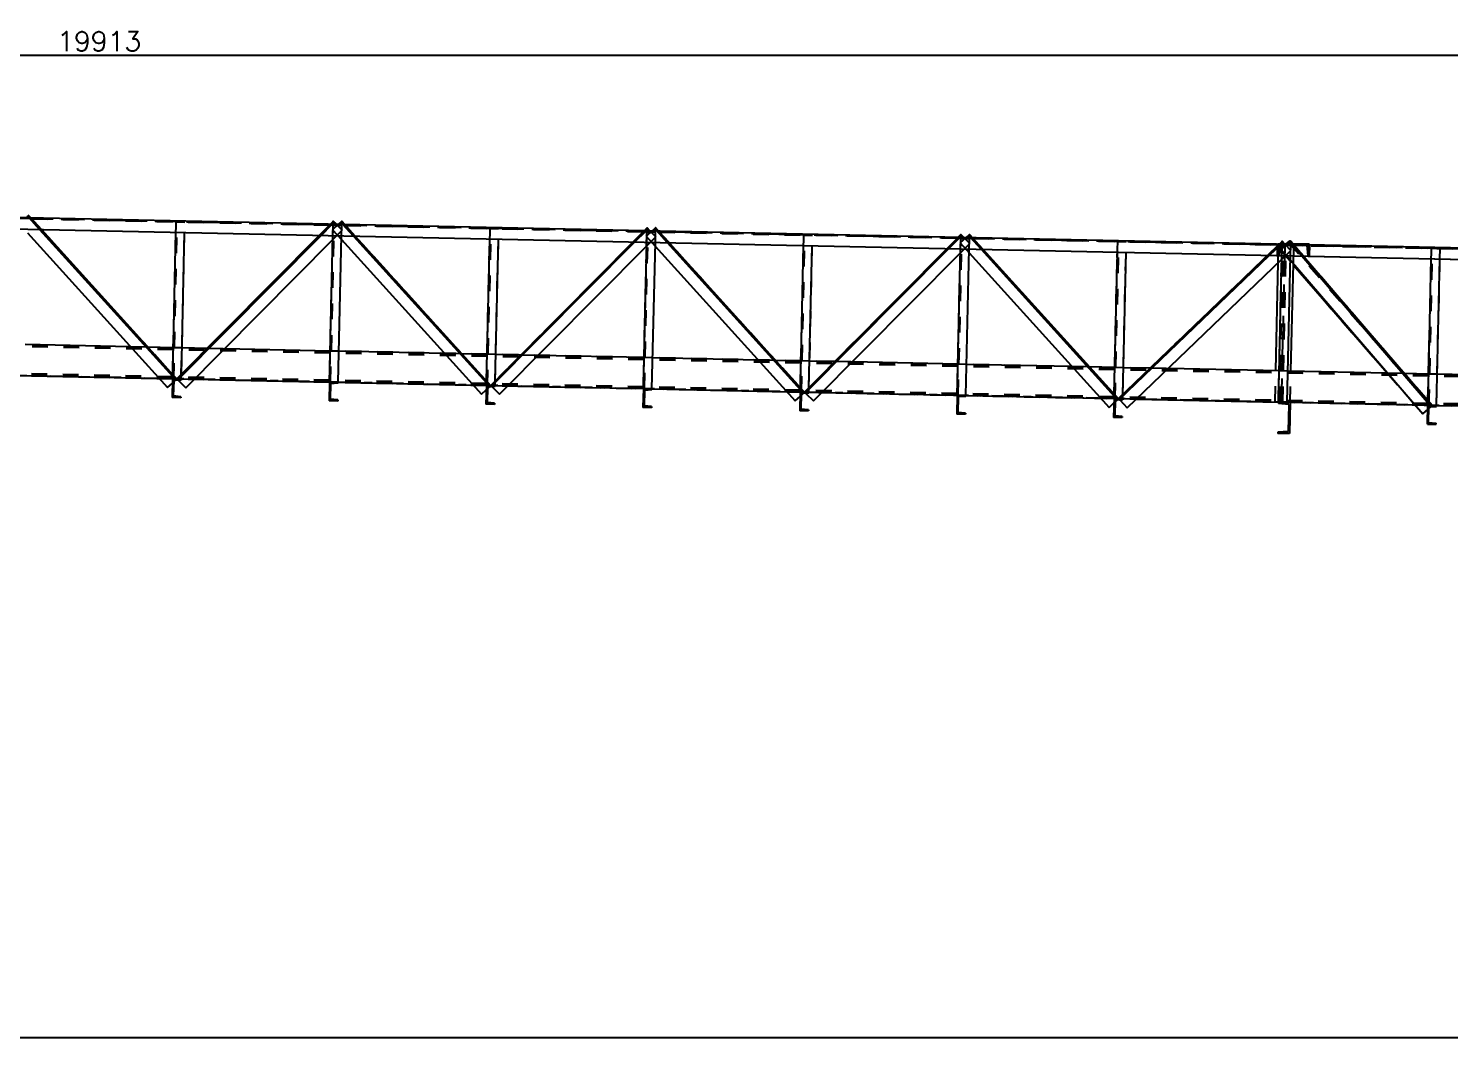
# Model space of a CAD drawing. Header units: millimetres. Extents: x 2368 to 8313, y 7493 to 11698.
# Drawn here: x 6088.2 to 6269.3, y 8225.6 to 8354.2 of the extents above; entities that cross this region are included whole.
import ezdxf

# ---------------------------------------------------------------- set-up
doc = ezdxf.new("R2010")
doc.units = ezdxf.units.MM
for name, pattern in [('XKITLINE00', [0]), ('XKITLINE02', [4, 2, -2]), ('XKITLINE03', [6, 3, -1, 1, -1])]:
    doc.linetypes.add(name, pattern=pattern)
doc.styles.add('ROMANS', font='romans.shx')
doc.dimstyles.new('MD300', dxfattribs={"dimtxt": 2.5, "dimasz": 2.5, "dimexe": 1, "dimexo": 1, "dimgap": 0.5, "dimtad": 1, "dimdec": 1, "dimlfac": 50, "dimrnd": 0.5, "dimdsep": 46, "dimtxsty": 'ROMANS', "dimcen": 1, "dimclrd": 146, "dimclre": 146, "dimclrt": 30, "dimadec": 1, "dimazin": 2, "dimtfac": 1, "dimtdec": 1, "dimtmove": 0, "dimatfit": 1, "dimfxl": 1, "dimtolj": 1, "dimtzin": 0, "dimlwd": -1, "dimlwe": -1, "dimarcsym": 0})

# ---------------------------------------------------------------- blocks, each defined once
blk = doc.blocks.new('*D54')
at = {"color": 146, "transparency": 16777216}
for p, q in [((5898.09, 8331.99), (5898.09, 8351.77)), ((5900.59, 8350.77), (6293.85, 8350.77)), ((6296.35, 8326.87), (6296.35, 8351.77))]:
    blk.add_line(p, q, dxfattribs=at)
for points in [[(5900.59, 8351.19), (5900.59, 8350.35), (5898.09, 8350.77)], [(6293.85, 8351.19), (6293.85, 8350.35), (6296.35, 8350.77)]]:
    blk.add_solid(points, dxfattribs=at)
at = {"layer": 'Defpoints', "color": 0, "transparency": 16777216}
for p in [(6296.35, 8350.77), (5898.09, 8330.99), (6296.35, 8325.87)]:
    blk.add_point(p, dxfattribs=at)
at = {"color": 30, "transparency": 16777216, "insert": (6097.22, 8352.52), "char_height": 2.5, "attachment_point": 5, "style": 'ROMANS'}
blk.add_mtext('\\A1;19913', dxfattribs=at)

msp = doc.modelspace()

# ---------------------------------------------------------------- linework, layer by layer
at = {"color": 3, "linetype": 'XKITLINE02'}
for p, q in [((6036.588, 8330.9914), (6280.1084, 8325.8679)), ((6088.2454, 8330.0746), (6089.6304, 8328.5452)), ((6088.4654, 8330.07), (6089.8504, 8328.5405)), ((6106.5798, 8309.827), (6107.0321, 8329.5128)), ((6106.7127, 8309.5149), (6107.1721, 8329.5095)), ((6107.0321, 8329.5128), (6108.1318, 8329.4875)), ((6107.6805, 8309.8413), (6108.1318, 8329.4875)), ((6125.2799, 8327.7951), (6126.739, 8329.2647)), ((6125.5007, 8327.7905), (6126.9598, 8329.2601)), ((6126.7083, 8309.0939), (6127.1677, 8329.0886)), ((6126.9477, 8328.5109), (6127.7566, 8329.2433)), ((6126.9971, 8327.759), (6127.0277, 8329.0918)), ((6127.0277, 8329.0918), (6128.1274, 8329.0666)), ((6127.0444, 8329.5724), (6127.1579, 8329.4596)), ((6127.3676, 8329.2515), (6128.1798, 8328.4451)), ((6128.0969, 8327.7358), (6128.1274, 8329.0666)), ((6128.2362, 8329.2332), (6129.6212, 8327.7038)), ((6128.4562, 8329.2286), (6129.8412, 8327.6991)), ((6126.9477, 8328.5109), (6128.0858, 8327.254)), ((6126.9852, 8327.2418), (6128.1798, 8328.4451)), ((6146.571, 8308.9852), (6147.0233, 8328.6709)), ((6146.7039, 8308.673), (6147.1633, 8328.6677)), ((6147.0233, 8328.6709), (6148.123, 8328.6457)), ((6147.6717, 8308.9995), (6148.123, 8328.6457)), ((6165.2715, 8326.9537), (6166.7306, 8328.4233)), ((6165.4923, 8326.9491), (6166.9514, 8328.4187)), ((6166.6995, 8308.2521), (6167.1589, 8328.2468)), ((6166.9389, 8327.669), (6167.7482, 8328.4019)), ((6166.9389, 8327.669), (6168.077, 8326.4122)), ((6166.9764, 8326.4), (6168.171, 8327.6033)), ((6166.9883, 8326.9176), (6167.0189, 8328.25)), ((6167.0189, 8328.25), (6168.1186, 8328.2247)), ((6167.0356, 8328.7306), (6167.1491, 8328.6178)), ((6167.3583, 8328.4101), (6168.171, 8327.6033)), ((6168.0881, 8326.8944), (6168.1186, 8328.2247)), ((6168.227, 8328.3919), (6169.612, 8326.8624)), ((6168.447, 8328.3872), (6169.832, 8326.8578)), ((6186.5622, 8308.1434), (6187.0145, 8327.8291)), ((6186.6951, 8307.8312), (6187.1545, 8327.8259)), ((6187.0145, 8327.8291), (6188.1142, 8327.8038)), ((6187.6629, 8308.1577), (6188.1142, 8327.8038)), ((6205.2631, 8326.1123), (6206.7222, 8327.5819)), ((6205.4839, 8326.1077), (6206.943, 8327.5773)), ((6206.6907, 8307.4103), (6207.1501, 8327.405)), ((6206.9301, 8326.8272), (6207.7399, 8327.5605)), ((6206.9795, 8326.0762), (6207.0101, 8327.4082)), ((6207.0101, 8327.4082), (6208.1098, 8327.3829)), ((6207.0268, 8327.8888), (6207.1403, 8327.776)), ((6207.3491, 8327.5687), (6208.1622, 8326.7615)), ((6208.0793, 8326.053), (6208.1098, 8327.3829)), ((6208.2178, 8327.5505), (6209.6028, 8326.021)), ((6208.4378, 8327.5458), (6209.8228, 8326.0164)), ((6248.8731, 8327.0436), (6248.7523, 8326.9386)), ((6248.8731, 8327.0436), (6248.8728, 8327.0436)), ((6248.8731, 8327.0436), (6267.0868, 8306.1001)), ((6206.9301, 8326.8272), (6208.0682, 8325.5703)), ((6206.9676, 8325.5582), (6208.1622, 8326.7615)), ((6226.5534, 8307.3016), (6227.0057, 8326.9873)), ((6226.6863, 8306.9894), (6227.1457, 8326.9841)), ((6227.0057, 8326.9873), (6228.1054, 8326.962)), ((6227.6536, 8307.2957), (6228.1054, 8326.962)), ((6246.12, 8325.2527), (6247.6487, 8326.7209)), ((6246.346, 8325.2479), (6247.8747, 8326.7161)), ((6247.3711, 8325.2267), (6247.4027, 8326.726)), ((6247.3711, 8325.2267), (6280.0944, 8324.5383)), ((6247.402, 8325.1956), (6247.402, 8326.6956)), ((6247.402, 8326.6956), (6249.3532, 8326.6956)), ((6247.4027, 8326.7264), (6248.2751, 8326.708)), ((6247.4657, 8324.3267), (6247.5161, 8326.724)), ((6247.6776, 8326.5506), (6247.5424, 8325.2231)), ((6247.6784, 8326.5256), (6247.572, 8325.1956)), ((6247.6316, 8306.5485), (6248.091, 8326.5432)), ((6247.6655, 8325.9936), (6248.7521, 8326.9386)), ((6247.6655, 8325.9936), (6248.482, 8326.7037)), ((6247.6655, 8325.9936), (6249.393, 8324.0072)), ((6247.6655, 8325.9936), (6265.8792, 8305.0501)), ((6247.6655, 8325.9936), (6247.6655, 8325.9936)), ((6247.6776, 8326.5506), (6280.1084, 8325.8683)), ((6251.1256, 8326.5256), (6247.6784, 8326.5256)), ((6247.8444, 8325.9957), (6248.6619, 8326.6995)), ((6247.8444, 8325.9957), (6249.0076, 8324.6448)), ((6247.8915, 8306.5433), (6248.3509, 8326.538)), ((6247.9098, 8324.7532), (6249.0764, 8325.8737)), ((6247.9204, 8325.2148), (6247.951, 8326.5464)), ((6247.951, 8326.5464), (6249.0507, 8326.5211)), ((6247.9681, 8327.0277), (6248.079, 8326.9123)), ((6248.0315, 8306.5401), (6248.4909, 8326.5347)), ((6248.2751, 8326.708), (6249.3622, 8326.6852)), ((6248.2755, 8326.7077), (6249.0764, 8325.8737)), ((6248.3509, 8326.538), (6249.4506, 8326.5127)), ((6248.7521, 8326.9386), (6266.9658, 8305.9951)), ((6248.7523, 8326.9386), (6248.7521, 8326.9386)), ((6248.7523, 8326.9386), (6266.966, 8305.9951)), ((6248.9536, 8326.9507), (6267.0865, 8306.1001)), ((6249.0202, 8325.1917), (6249.0507, 8326.5211)), ((6249.1475, 8326.6893), (6250.4631, 8325.1613)), ((6249.3625, 8326.6848), (6250.6782, 8325.1568)), ((6249.3973, 8324.1922), (6249.4506, 8326.5127)), ((6251.1256, 8326.5256), (6251.232, 8325.1956)), ((6251.1506, 8326.4775), (6251.2298, 8325.1455)), ((6251.4327, 8326.6416), (6251.4011, 8325.1419)), ((6251.402, 8325.1956), (6251.402, 8326.6422)), ((6266.5375, 8306.1508), (6266.9969, 8326.1455)), ((6266.5452, 8306.4836), (6266.9969, 8326.1455)), ((6266.6775, 8306.1476), (6267.1369, 8326.1422)), ((6266.6775, 8306.1476), (6267.1369, 8326.1422)), ((6266.9969, 8326.1455), (6268.0966, 8326.1202)), ((6266.9969, 8326.1455), (6268.0966, 8326.1202)), ((6267.6372, 8306.1255), (6268.0966, 8326.1202)), ((6268.0661, 8324.791), (6268.0966, 8326.1202)), ((6247.572, 8325.1956), (6247.402, 8325.1956)), ((6251.402, 8325.1956), (6251.232, 8325.1956)), ((6036.6665, 8314.7141), (6280.0469, 8309.591)), ((6036.6669, 8314.7137), (6280.0472, 8309.5906)), ((6036.6687, 8314.8204), (6280.0491, 8309.6973)), ((6036.6691, 8314.82), (6280.0495, 8309.6969)), ((6036.6723, 8314.9904), (6276.3227, 8309.9458)), ((6101.1915, 8313.6323), (6103.3919, 8313.586)), ((6101.1919, 8313.6319), (6103.3923, 8313.5856)), ((6106.6646, 8313.5171), (6107.7644, 8313.4939)), ((6106.6646, 8313.5167), (6107.7644, 8313.4935)), ((6111.0131, 8313.4252), (6113.2216, 8313.3787)), ((6111.0135, 8313.4255), (6113.2219, 8313.379)), ((6126.6602, 8313.0962), (6127.76, 8313.073)), ((6126.6602, 8313.0958), (6127.76, 8313.0726)), ((6141.1827, 8312.7905), (6143.3831, 8312.7442)), ((6141.183, 8312.7901), (6143.3835, 8312.7438)), ((6146.6558, 8312.6753), (6147.7556, 8312.6521)), ((6146.6558, 8312.6749), (6147.7556, 8312.6517)), ((6151.0043, 8312.5833), (6153.2128, 8312.5369)), ((6151.0047, 8312.5837), (6153.2131, 8312.5372)), ((6036.5881, 8310.9913), (6279.9685, 8305.8682)), ((6036.5917, 8311.1612), (6279.9721, 8306.0381)), ((6036.5921, 8311.1608), (6279.9725, 8306.0377)), ((6036.594, 8311.2676), (6279.9743, 8306.1445)), ((6036.5943, 8311.2672), (6279.9747, 8306.1441)), ((6166.6514, 8312.2544), (6167.7512, 8312.2312)), ((6166.6514, 8312.254), (6167.7512, 8312.2308)), ((6181.1739, 8311.9487), (6183.3743, 8311.9024)), ((6181.1742, 8311.9483), (6183.3747, 8311.902)), ((6186.647, 8311.8335), (6187.7468, 8311.8103)), ((6186.647, 8311.8331), (6187.7468, 8311.8099)), ((6190.9955, 8311.7415), (6193.204, 8311.6951)), ((6190.9959, 8311.7419), (6193.2043, 8311.6954)), ((6206.6426, 8311.4126), (6207.7424, 8311.3894)), ((6206.6426, 8311.4122), (6207.7424, 8311.389)), ((6221.165, 8311.1069), (6223.3655, 8311.0605)), ((6221.1654, 8311.1065), (6223.3658, 8311.0602)), ((6226.6382, 8310.9917), (6227.738, 8310.9685)), ((6226.6382, 8310.9913), (6227.738, 8310.9681)), ((6231.1712, 8310.8959), (6233.4315, 8310.8483)), ((6231.1716, 8310.8962), (6233.4319, 8310.8487)), ((6067.1315, 8310.348), (6247.0917, 8306.5598)), ((6104.8851, 8309.5533), (6109.3307, 8309.4597)), ((6106.5599, 8308.9583), (6106.7029, 8309.0878)), ((6106.5798, 8309.827), (6106.5852, 8310.0595)), ((6106.8642, 8309.513), (6107.0847, 8309.5079)), ((6106.8657, 8309.5113), (6107.0861, 8309.5063)), ((6106.957, 8309.3179), (6107.0031, 8309.3596)), ((6107.1215, 8309.5055), (6107.342, 8309.5004)), ((6107.1221, 8309.507), (6107.3435, 8309.502)), ((6107.2362, 8309.3938), (6107.2934, 8309.337)), ((6107.6805, 8309.8413), (6107.6858, 8310.0738)), ((6126.5683, 8309.0968), (6127.6681, 8309.0737)), ((6146.571, 8308.9852), (6146.5764, 8309.2177)), ((6147.6717, 8308.9995), (6147.677, 8309.232)), ((6247.0917, 8306.5598), (6247.1759, 8310.5593)), ((6247.5835, 8310.5508), (6248.6832, 8310.5276)), ((6247.5835, 8310.5504), (6248.6832, 8310.5272)), ((6248.9912, 8306.518), (6249.0831, 8310.5192)), ((6261.3475, 8310.261), (6264.8921, 8306.1851)), ((6261.3933, 8310.2601), (6263.5436, 8310.2148)), ((6261.3936, 8310.2597), (6263.544, 8310.2144)), ((6266.6294, 8310.1499), (6267.7292, 8310.1267)), ((6266.6294, 8310.1495), (6267.7292, 8310.1263)), ((6144.8763, 8308.7115), (6149.3219, 8308.6179)), ((6146.5511, 8308.1165), (6146.6941, 8308.246)), ((6146.8546, 8308.6721), (6147.075, 8308.667)), ((6146.8569, 8308.6695), (6147.0773, 8308.6644)), ((6146.9492, 8308.477), (6146.9943, 8308.5178)), ((6147.1127, 8308.6636), (6147.3331, 8308.6586)), ((6147.1151, 8308.6661), (6147.3356, 8308.661)), ((6147.2274, 8308.552), (6147.2837, 8308.4961)), ((6166.5595, 8308.255), (6167.6593, 8308.2319)), ((6184.8675, 8307.8696), (6189.3131, 8307.7761)), ((6186.5423, 8307.2747), (6186.6853, 8307.4042)), ((6186.5622, 8308.1434), (6186.5676, 8308.3759)), ((6186.8479, 8307.828), (6187.0683, 8307.8229)), ((6186.8481, 8307.8277), (6187.0685, 8307.8226)), ((6186.9378, 8307.6328), (6186.9855, 8307.676)), ((6187.1039, 8307.8218), (6187.3243, 8307.8167)), ((6187.1041, 8307.8221), (6187.3246, 8307.817)), ((6187.2186, 8307.7102), (6187.2771, 8307.6521)), ((6187.6629, 8308.1577), (6187.6682, 8308.3902)), ((6206.5507, 8307.4132), (6207.6505, 8307.3901)), ((6226.5534, 8307.3016), (6226.5588, 8307.534)), ((6227.6536, 8307.2957), (6227.6588, 8307.5226)), ((6224.8587, 8307.0278), (6229.355, 8306.9332)), ((6226.5335, 8306.4329), (6226.6765, 8306.5624)), ((6226.839, 8306.9862), (6227.0594, 8306.9811)), ((6226.8393, 8306.9859), (6227.0597, 8306.9808)), ((6226.9291, 8306.7911), (6226.9767, 8306.8342)), ((6227.0942, 8306.9803), (6227.3198, 8306.9752)), ((6227.0984, 8306.9799), (6227.3195, 8306.9748)), ((6227.207, 8306.8668), (6227.2616, 8306.81)), ((6247.4916, 8306.5514), (6248.9913, 8306.5199)), ((6247.8915, 8306.5433), (6248.9912, 8306.518)), ((6264.9021, 8306.1849), (6267.6373, 8306.1274)), ((6265.8792, 8305.0501), (6266.9658, 8305.9951)), ((6266.5252, 8305.6119), (6266.668, 8305.7361)), ((6266.5253, 8305.6168), (6266.6681, 8305.7398)), ((6266.5375, 8306.1508), (6267.6372, 8306.1255)), ((6266.5452, 8306.4836), (6266.5507, 8306.7224)), ((6266.8377, 8306.1439), (6267.0531, 8306.1389)), ((6266.8377, 8306.1439), (6267.0531, 8306.1389)), ((6266.9103, 8305.9483), (6266.9653, 8305.9957)), ((6266.9122, 8305.9484), (6267.0865, 8306.1001)), ((6266.966, 8305.9951), (6266.9658, 8305.9951)), ((6267.0868, 8306.1001), (6266.966, 8305.9951)), ((6267.0868, 8306.1001), (6267.0865, 8306.1001)), ((6265.874, 8305.0561), (6265.8767, 8305.0531))]:
    msp.add_line(p, q, dxfattribs=at)
at = {"color": 1, "linetype": 'XKITLINE03'}
for p, q in [((6281.3087, 8325.8426), (6036.588, 8330.9914)), ((6088.1425, 8330.4266), (6107.1217, 8309.467)), ((6106.5727, 8309.5181), (6107.0321, 8329.5128)), ((6107.1226, 8309.5066), (6127.0444, 8329.5724)), ((6126.5683, 8309.0972), (6127.0277, 8329.0918)), ((6128.1337, 8329.5848), (6147.1129, 8308.6252)), ((6146.5639, 8308.6762), (6147.0233, 8328.6709)), ((6147.1138, 8308.6648), (6167.0356, 8328.7306)), ((6166.5595, 8308.2553), (6167.0189, 8328.25)), ((6168.1249, 8328.743), (6187.1041, 8307.7834)), ((6186.5551, 8307.8344), (6187.0145, 8327.8291)), ((6187.105, 8307.823), (6207.0268, 8327.8888)), ((6206.5507, 8307.4135), (6207.0101, 8327.4082)), ((6208.1161, 8327.9012), (6227.0953, 8306.9416)), ((6267.0865, 8306.1001), (6248.8728, 8327.0436)), ((6249.0569, 8327.0397), (6267.0865, 8306.1001)), ((6226.5463, 8306.9926), (6227.0057, 8326.9873)), ((6227.0962, 8306.9822), (6247.9681, 8327.0277)), ((6247.4916, 8306.5517), (6247.951, 8326.5464)), ((6247.8915, 8306.5433), (6248.3509, 8326.538)), ((6266.5375, 8306.1508), (6266.9969, 8326.1455)), ((6266.5375, 8306.1508), (6266.9969, 8326.1455)), ((6036.5881, 8310.9913), (6279.9685, 8305.8682)), ((6279.9689, 8305.8678), (6036.5885, 8310.9909)), ((6106.5728, 8309.5197), (6106.5728, 8309.5197)), ((6126.5684, 8309.0992), (6126.5684, 8309.0992)), ((6146.564, 8308.6787), (6146.564, 8308.6787)), ((6166.5595, 8308.2556), (6166.5595, 8308.2556)), ((6186.5551, 8307.8347), (6186.5551, 8307.8347)), ((6206.5507, 8307.4138), (6206.5507, 8307.4138)), ((6226.5463, 8306.9929), (6226.5463, 8306.9929)), ((6248.9913, 8306.5202), (6248.9913, 8306.5202)), ((6266.5375, 8306.1508), (6266.5375, 8306.1508))]:
    msp.add_line(p, q, dxfattribs=at)
at = {"color": 7, "linetype": 'XKITLINE00'}
for p, q in [((6036.5916, 8331.1614), (6280.1102, 8326.0379)), ((6036.5601, 8329.6617), (6280.0944, 8324.5379)), ((6088.0239, 8330.3192), (6088.2454, 8330.0746)), ((6088.1425, 8330.4266), (6088.4654, 8330.07)), ((6126.739, 8329.2647), (6127.0444, 8329.5724)), ((6126.9598, 8329.2601), (6127.1579, 8329.4596)), ((6127.0444, 8329.5724), (6127.3676, 8329.2515)), ((6127.7566, 8329.2433), (6128.1337, 8329.5848)), ((6128.0151, 8329.4774), (6128.2362, 8329.2332)), ((6128.1337, 8329.5848), (6128.4562, 8329.2286)), ((6088.0946, 8328.0958), (6105.9357, 8308.3931)), ((6089.6304, 8328.5452), (6107.0031, 8309.3596)), ((6089.8504, 8328.5405), (6107.1217, 8309.467)), ((6106.5852, 8310.0595), (6107.0015, 8328.1797)), ((6107.1226, 8309.5066), (6125.2799, 8327.7951)), ((6107.2362, 8309.3938), (6125.5007, 8327.7905)), ((6107.6858, 8310.0738), (6108.1013, 8328.1565)), ((6108.2581, 8308.3793), (6126.9852, 8327.2418)), ((6126.5683, 8309.0972), (6126.9971, 8327.759)), ((6127.668, 8309.0719), (6128.0969, 8327.7358)), ((6128.0858, 8327.254), (6145.9269, 8307.5513)), ((6129.6212, 8327.7038), (6146.9943, 8308.5178)), ((6129.8412, 8327.6991), (6147.1129, 8308.6252)), ((6146.5764, 8309.2177), (6146.9927, 8327.3383)), ((6147.677, 8309.232), (6148.0925, 8327.3151)), ((6166.7306, 8328.4233), (6167.0356, 8328.7306)), ((6166.9514, 8328.4187), (6167.1491, 8328.6178)), ((6167.0356, 8328.7306), (6167.3583, 8328.4101)), ((6167.7482, 8328.4019), (6168.1249, 8328.743)), ((6168.0063, 8328.6356), (6168.227, 8328.3919)), ((6168.1249, 8328.743), (6168.447, 8328.3872)), ((6206.7222, 8327.5819), (6207.0268, 8327.8888)), ((6206.943, 8327.5773), (6207.1403, 8327.776)), ((6207.0268, 8327.8888), (6207.3491, 8327.5687)), ((6207.7399, 8327.5605), (6208.1161, 8327.9012)), ((6207.9975, 8327.7938), (6208.2178, 8327.5505)), ((6208.1161, 8327.9012), (6208.4378, 8327.5458)), ((6248.482, 8326.7037), (6248.8728, 8327.0436)), ((6248.6619, 8326.6995), (6249.0569, 8327.0397)), ((6248.8728, 8327.0436), (6248.9536, 8326.9507)), ((6249.0569, 8327.0397), (6249.3625, 8326.6848)), ((6147.1138, 8308.6648), (6165.2715, 8326.9537)), ((6147.2274, 8308.552), (6165.4923, 8326.9491)), ((6148.2493, 8307.5375), (6166.9764, 8326.4)), ((6166.5595, 8308.2553), (6166.9883, 8326.9176)), ((6167.6592, 8308.2301), (6168.0881, 8326.8944)), ((6168.077, 8326.4122), (6185.9181, 8306.7094)), ((6169.612, 8326.8624), (6186.9855, 8307.676)), ((6169.832, 8326.8578), (6187.1041, 8307.7834)), ((6186.5676, 8308.3759), (6186.9839, 8326.4969)), ((6187.105, 8307.823), (6205.2631, 8326.1123)), ((6187.2186, 8307.7102), (6205.4839, 8326.1077)), ((6187.6682, 8308.3902), (6188.0837, 8326.4737)), ((6188.2405, 8306.6957), (6206.9676, 8325.5582)), ((6206.5507, 8307.4135), (6206.9795, 8326.0762)), ((6207.6504, 8307.3882), (6208.0793, 8326.053)), ((6208.0682, 8325.5703), (6225.9093, 8305.8676)), ((6209.6028, 8326.021), (6226.9767, 8306.8342)), ((6209.8228, 8326.0164), (6227.0953, 8306.9416)), ((6226.5588, 8307.534), (6226.9751, 8325.6555)), ((6227.0962, 8306.9822), (6246.12, 8325.2527)), ((6227.207, 8306.8668), (6246.346, 8325.2479)), ((6227.6588, 8307.5226), (6228.0749, 8325.6324)), ((6247.4027, 8326.726), (6247.4027, 8326.7264)), ((6247.4027, 8326.7264), (6247.649, 8326.7212)), ((6247.6487, 8326.7209), (6247.9681, 8327.0277)), ((6247.8747, 8326.7161), (6248.079, 8326.9123)), ((6247.9681, 8327.0277), (6248.2755, 8326.7077)), ((6248.2751, 8326.708), (6248.6622, 8326.6999)), ((6248.9357, 8326.9353), (6249.1475, 8326.6893)), ((6249.3532, 8326.6956), (6251.402, 8326.6956)), ((6249.3622, 8326.6852), (6280.1102, 8326.0383)), ((6251.402, 8326.6422), (6251.402, 8326.6956)), ((6228.2045, 8305.8282), (6247.9098, 8324.7532)), ((6247.1759, 8310.5593), (6247.4657, 8324.3267)), ((6247.4916, 8306.5517), (6247.9204, 8325.2148)), ((6248.5913, 8306.5264), (6249.0202, 8325.1917)), ((6249.0076, 8324.6448), (6265.874, 8305.0561)), ((6249.0831, 8310.5192), (6249.3973, 8324.1922)), ((6249.393, 8324.0072), (6261.3475, 8310.261)), ((6250.4631, 8325.1613), (6266.9653, 8305.9957)), ((6250.6782, 8325.1568), (6267.0865, 8306.1001)), ((6266.5507, 8306.7224), (6266.9663, 8324.8141)), ((6267.6372, 8306.1255), (6268.0661, 8324.791)), ((6087.7688, 8313.9148), (6101.1915, 8313.6323)), ((6087.7688, 8313.9144), (6101.1919, 8313.6319)), ((6103.3919, 8313.586), (6106.6646, 8313.5171)), ((6103.3923, 8313.5856), (6106.6646, 8313.5167)), ((6107.7644, 8313.4939), (6111.0135, 8313.4255)), ((6107.7644, 8313.4935), (6111.0131, 8313.4252)), ((6113.2216, 8313.3787), (6126.6602, 8313.0958)), ((6113.2219, 8313.379), (6126.6602, 8313.0962)), ((6127.76, 8313.073), (6141.1827, 8312.7905)), ((6127.76, 8313.0726), (6141.183, 8312.7901)), ((6143.3831, 8312.7442), (6146.6558, 8312.6753)), ((6143.3835, 8312.7438), (6146.6558, 8312.6749)), ((6147.7556, 8312.6521), (6151.0047, 8312.5837)), ((6147.7556, 8312.6517), (6151.0043, 8312.5833)), ((6153.2128, 8312.5369), (6166.6514, 8312.254)), ((6153.2131, 8312.5372), (6166.6514, 8312.2544)), ((6167.7512, 8312.2312), (6181.1739, 8311.9487)), ((6167.7512, 8312.2308), (6181.1742, 8311.9483)), ((6183.3743, 8311.9024), (6186.647, 8311.8335)), ((6183.3747, 8311.902), (6186.647, 8311.8331)), ((6187.7468, 8311.8103), (6190.9959, 8311.7419)), ((6187.7468, 8311.8099), (6190.9955, 8311.7415)), ((6193.204, 8311.6951), (6206.6426, 8311.4122)), ((6193.2043, 8311.6954), (6206.6426, 8311.4126)), ((6207.7424, 8311.3894), (6221.165, 8311.1069)), ((6207.7424, 8311.389), (6221.1654, 8311.1065)), ((6223.3655, 8311.0605), (6226.6382, 8310.9917)), ((6223.3658, 8311.0602), (6226.6382, 8310.9913)), ((6227.738, 8310.9685), (6231.1716, 8310.8962)), ((6227.738, 8310.9681), (6231.1712, 8310.8959)), ((6233.4315, 8310.8483), (6247.5835, 8310.5504)), ((6233.4319, 8310.8487), (6247.5835, 8310.5508)), ((6087.6769, 8309.9155), (6104.8851, 8309.5533)), ((6105.9357, 8308.3931), (6106.5599, 8308.9583)), ((6106.5728, 8309.5197), (6106.5176, 8307.1203)), ((6106.5727, 8309.5181), (6106.5798, 8309.827)), ((6106.5727, 8309.5181), (6106.8657, 8309.5113)), ((6106.5728, 8309.5197), (6106.8642, 8309.513)), ((6106.7078, 8309.3037), (6106.6625, 8307.3298)), ((6106.7029, 8309.0878), (6106.957, 8309.3179)), ((6107.6694, 8309.3584), (6106.7078, 8309.3037)), ((6107.0031, 8309.3596), (6107.1217, 8309.467)), ((6107.0847, 8309.5079), (6107.1221, 8309.507)), ((6107.0861, 8309.5063), (6107.1215, 8309.5055)), ((6107.1226, 8309.5066), (6107.2362, 8309.3938)), ((6107.2934, 8309.337), (6108.2581, 8308.3793)), ((6107.342, 8309.5004), (6107.6724, 8309.4928)), ((6107.3435, 8309.502), (6107.6725, 8309.4944)), ((6107.6725, 8309.4944), (6107.6694, 8309.3584)), ((6107.6724, 8309.4928), (6107.6805, 8309.8413)), ((6109.3307, 8309.4597), (6126.5683, 8309.0968)), ((6126.5684, 8309.0992), (6126.5133, 8306.6998)), ((6126.5683, 8309.0972), (6127.668, 8309.0719)), ((6127.6681, 8309.0739), (6126.5684, 8309.0992)), ((6127.665, 8308.938), (6126.7035, 8308.8832)), ((6127.6681, 8309.0739), (6127.665, 8308.938)), ((6127.6681, 8309.0737), (6144.8763, 8308.7115)), ((6146.5639, 8308.6762), (6146.571, 8308.9852)), ((6147.6636, 8308.651), (6147.6717, 8308.9995)), ((6248.6832, 8310.5276), (6261.3933, 8310.2601)), ((6248.6832, 8310.5272), (6261.3936, 8310.2597)), ((6263.5436, 8310.2148), (6266.6294, 8310.1499)), ((6263.544, 8310.2144), (6266.6294, 8310.1495)), ((6267.7292, 8310.1267), (6274.1142, 8309.9923)), ((6267.7292, 8310.1263), (6274.1138, 8309.9919)), ((6107.6174, 8307.095), (6106.5176, 8307.1203)), ((6107.6205, 8307.231), (6106.6625, 8307.3298)), ((6107.6205, 8307.231), (6107.6174, 8307.095)), ((6126.7035, 8308.8832), (6126.6581, 8306.9094)), ((6145.9269, 8307.5513), (6146.5511, 8308.1165)), ((6146.564, 8308.6787), (6146.5089, 8306.2794)), ((6146.5639, 8308.6762), (6146.8569, 8308.6695)), ((6146.564, 8308.6787), (6146.8546, 8308.6721)), ((6146.6991, 8308.4628), (6146.6537, 8306.4889)), ((6146.6941, 8308.246), (6146.9492, 8308.477)), ((6147.6606, 8308.5175), (6146.6991, 8308.4628)), ((6146.9943, 8308.5178), (6147.1129, 8308.6252)), ((6147.075, 8308.667), (6147.1151, 8308.6661)), ((6147.0773, 8308.6644), (6147.1127, 8308.6636)), ((6147.1138, 8308.6648), (6147.2274, 8308.552)), ((6147.2837, 8308.4961), (6148.2493, 8307.5375)), ((6147.3331, 8308.6586), (6147.6636, 8308.651)), ((6147.3356, 8308.661), (6147.6637, 8308.6535)), ((6147.6637, 8308.6535), (6147.6606, 8308.5175)), ((6149.3219, 8308.6179), (6166.5595, 8308.255)), ((6166.5595, 8308.2556), (6166.5044, 8305.8562)), ((6167.6593, 8308.2303), (6166.5595, 8308.2556)), ((6166.5595, 8308.2553), (6167.6592, 8308.2301)), ((6166.6946, 8308.0396), (6166.6493, 8306.0657)), ((6167.6561, 8308.0943), (6166.6946, 8308.0396)), ((6167.6593, 8308.2303), (6167.6561, 8308.0943)), ((6167.6593, 8308.2319), (6184.8675, 8307.8696)), ((6185.9181, 8306.7094), (6186.5423, 8307.2747)), ((6186.5551, 8307.8347), (6186.5, 8305.4353)), ((6186.5551, 8307.8344), (6186.5622, 8308.1434)), ((6186.5551, 8307.8347), (6186.8479, 8307.828)), ((6186.5551, 8307.8344), (6186.8481, 8307.8277)), ((6186.6902, 8307.6187), (6186.6449, 8305.6448)), ((6186.6853, 8307.4042), (6186.9378, 8307.6328)), ((6187.6517, 8307.6735), (6186.6902, 8307.6187)), ((6186.9855, 8307.676), (6187.1041, 8307.7834)), ((6187.0683, 8307.8229), (6187.1041, 8307.8221)), ((6187.0685, 8307.8226), (6187.1039, 8307.8218)), ((6187.105, 8307.823), (6187.2186, 8307.7102)), ((6187.2771, 8307.6521), (6188.2405, 8306.6957)), ((6187.3243, 8307.8167), (6187.6548, 8307.8092)), ((6187.3246, 8307.817), (6187.6549, 8307.8094)), ((6187.6549, 8307.8094), (6187.6517, 8307.6735)), ((6187.6548, 8307.8092), (6187.6629, 8308.1577)), ((6189.3131, 8307.7761), (6206.5507, 8307.4132)), ((6206.5507, 8307.4138), (6206.4956, 8305.0144)), ((6207.6505, 8307.3885), (6206.5507, 8307.4138)), ((6206.5507, 8307.4135), (6207.6504, 8307.3882)), ((6206.6858, 8307.1978), (6206.6405, 8305.224)), ((6207.6473, 8307.2526), (6206.6858, 8307.1978)), ((6207.6505, 8307.3885), (6207.6473, 8307.2526)), ((6207.6505, 8307.3901), (6224.8587, 8307.0278)), ((6226.5463, 8306.9926), (6226.5534, 8307.3016)), ((6227.646, 8306.9673), (6227.6536, 8307.2957)), ((6127.613, 8306.6746), (6126.5133, 8306.6998)), ((6127.6161, 8306.8105), (6126.6581, 8306.9094)), ((6127.6161, 8306.8105), (6127.613, 8306.6746)), ((6147.6086, 8306.2541), (6146.5089, 8306.2794)), ((6147.6117, 8306.3901), (6146.6537, 8306.4889)), ((6147.6117, 8306.3901), (6147.6086, 8306.2541)), ((6167.6041, 8305.8309), (6166.5044, 8305.8562)), ((6167.6072, 8305.9669), (6166.6493, 8306.0657)), ((6167.6072, 8305.9669), (6167.6041, 8305.8309)), ((6187.5997, 8305.4101), (6186.5, 8305.4353)), ((6187.6029, 8305.546), (6186.6449, 8305.6448)), ((6187.6029, 8305.546), (6187.5997, 8305.4101)), ((6225.9093, 8305.8676), (6226.5335, 8306.4329)), ((6226.5463, 8306.9929), (6226.4912, 8304.5936)), ((6226.5463, 8306.9929), (6226.839, 8306.9862)), ((6226.5463, 8306.9926), (6226.8393, 8306.9859)), ((6226.6814, 8306.777), (6226.6361, 8304.8031)), ((6226.6765, 8306.5624), (6226.9291, 8306.7911)), ((6227.6429, 8306.8317), (6226.6814, 8306.777)), ((6226.9767, 8306.8342), (6227.0953, 8306.9416)), ((6227.0594, 8306.9811), (6227.0942, 8306.9803)), ((6227.0597, 8306.9808), (6227.0984, 8306.9799)), ((6227.0962, 8306.9822), (6227.207, 8306.8668)), ((6227.2616, 8306.81), (6228.2045, 8305.8282)), ((6227.3195, 8306.9748), (6227.646, 8306.9673)), ((6227.3198, 8306.9752), (6227.6461, 8306.9677)), ((6227.6461, 8306.9677), (6227.6429, 8306.8317)), ((6229.355, 8306.9332), (6247.4916, 8306.5514)), ((6247.4916, 8306.5518), (6247.488, 8306.3818)), ((6248.8155, 8306.2475), (6247.488, 8306.3818)), ((6248.9913, 8306.5202), (6247.4916, 8306.5518)), ((6247.4916, 8306.5517), (6248.5913, 8306.5264)), ((6248.8155, 8306.2475), (6248.7429, 8302.801)), ((6248.9913, 8306.5202), (6248.9071, 8302.5211)), ((6248.9913, 8306.5199), (6264.9021, 8306.1849)), ((6264.8921, 8306.1851), (6265.874, 8305.0561)), ((6265.874, 8305.0561), (6266.5253, 8305.6168)), ((6265.8792, 8305.0501), (6266.5252, 8305.6119)), ((6266.4824, 8303.7514), (6266.5375, 8306.1508)), ((6266.5375, 8306.1508), (6266.5452, 8306.4836)), ((6266.5375, 8306.1508), (6266.8377, 8306.1439)), ((6266.5375, 8306.1508), (6266.8377, 8306.1439)), ((6266.6273, 8303.9609), (6266.6726, 8305.9348)), ((6266.668, 8305.7361), (6266.9122, 8305.9484)), ((6266.6681, 8305.7398), (6266.9103, 8305.9483)), ((6266.6726, 8305.9348), (6267.6341, 8305.9895)), ((6266.9653, 8305.9957), (6267.0865, 8306.1001)), ((6267.0531, 8306.1389), (6267.6372, 8306.1255)), ((6267.0531, 8306.1389), (6267.6372, 8306.1255)), ((6267.6341, 8305.9895), (6267.6372, 8306.1255)), ((6267.6373, 8306.1274), (6270.821, 8306.0603)), ((6207.5953, 8304.9892), (6206.4956, 8305.0144)), ((6207.5985, 8305.1251), (6206.6405, 8305.224)), ((6207.5985, 8305.1251), (6207.5953, 8304.9892)), ((6227.5909, 8304.5683), (6226.4912, 8304.5936)), ((6227.5941, 8304.7043), (6226.6361, 8304.8031)), ((6227.5941, 8304.7043), (6227.5909, 8304.5683)), ((6265.8767, 8305.0531), (6265.8792, 8305.0501)), ((6265.8792, 8305.0501), (6265.8792, 8305.0501)), ((6266.4824, 8303.7514), (6267.5821, 8303.7261)), ((6266.6273, 8303.9609), (6267.5852, 8303.8621)), ((6267.5821, 8303.7261), (6267.5852, 8303.8621)), ((6247.411, 8302.7227), (6247.4074, 8302.5527)), ((6248.9071, 8302.5211), (6247.4074, 8302.5527)), ((6248.7429, 8302.801), (6247.411, 8302.7227))]:
    msp.add_line(p, q, dxfattribs=at)
at = {"color": 1, "linetype": 'XKITLINE00'}
for p, q in [((6107.0283, 8329.5035), (6107.0283, 8329.5035)), ((6127.0239, 8329.0826), (6127.0239, 8329.0826)), ((6127.0406, 8329.5631), (6127.0406, 8329.5631)), ((6128.1299, 8329.5756), (6128.1299, 8329.5756)), ((6147.0195, 8328.6617), (6147.0195, 8328.6617)), ((6167.0151, 8328.2408), (6167.0151, 8328.2408)), ((6167.0318, 8328.7213), (6167.0318, 8328.7213)), ((6168.1211, 8328.7337), (6168.1211, 8328.7337)), ((6187.0107, 8327.8199), (6187.0107, 8327.8199)), ((6207.0063, 8327.399), (6207.0063, 8327.399)), ((6207.023, 8327.8795), (6207.023, 8327.8795)), ((6208.1123, 8327.8919), (6208.1123, 8327.8919)), ((6248.869, 8327.0344), (6248.869, 8327.0344)), ((6249.0531, 8327.0305), (6249.0531, 8327.0305)), ((6227.0019, 8326.978), (6227.0019, 8326.978)), ((6247.9472, 8326.5371), (6247.9472, 8326.5371)), ((6247.9643, 8327.0184), (6247.9643, 8327.0184)), ((6248.3471, 8326.5287), (6248.3471, 8326.5287)), ((6266.9931, 8326.1362), (6266.9931, 8326.1362)), ((6266.9931, 8326.1362), (6266.9931, 8326.1362)), ((6106.5689, 8309.5104), (6106.5689, 8309.5104)), ((6106.5689, 8309.5088), (6106.5689, 8309.5088)), ((6107.1178, 8309.4578), (6107.1178, 8309.4578)), ((6107.1188, 8309.4973), (6107.1188, 8309.4973)), ((6126.5645, 8309.0879), (6126.5645, 8309.0879)), ((6126.5646, 8309.09), (6126.5646, 8309.09)), ((6146.5601, 8308.667), (6146.5601, 8308.667)), ((6146.5602, 8308.6695), (6146.5602, 8308.6695)), ((6147.109, 8308.616), (6147.109, 8308.616)), ((6147.11, 8308.6555), (6147.11, 8308.6555)), ((6166.5557, 8308.2463), (6166.5557, 8308.2463)), ((6166.5557, 8308.2461), (6166.5557, 8308.2461)), ((6186.5513, 8307.8254), (6186.5513, 8307.8254)), ((6186.5513, 8307.8252), (6186.5513, 8307.8252)), ((6187.1002, 8307.7741), (6187.1002, 8307.7741)), ((6187.1012, 8307.8137), (6187.1012, 8307.8137)), ((6206.5469, 8307.4046), (6206.5469, 8307.4046)), ((6206.5469, 8307.4043), (6206.5469, 8307.4043)), ((6226.5425, 8306.9837), (6226.5425, 8306.9837)), ((6226.5425, 8306.9834), (6226.5425, 8306.9834)), ((6227.0914, 8306.9323), (6227.0914, 8306.9323)), ((6227.0924, 8306.973), (6227.0924, 8306.973)), ((6247.4878, 8306.5425), (6247.4878, 8306.5425)), ((6247.8877, 8306.534), (6247.8877, 8306.534)), ((6248.9874, 8306.511), (6248.9874, 8306.511)), ((6266.5337, 8306.1415), (6266.5337, 8306.1415)), ((6266.5337, 8306.1415), (6266.5337, 8306.1415)), ((6266.5337, 8306.1415), (6266.5337, 8306.1415)), ((6267.0827, 8306.0908), (6267.0827, 8306.0908)), ((6267.0827, 8306.0908), (6267.0827, 8306.0908))]:
    msp.add_line(p, q, dxfattribs=at)
msp.add_lwpolyline([(3492.9579, 8225.5635), (6939.5996, 8225.5635)])
for centre in [(6107.0321, 8329.5128), (6127.0277, 8329.0918), (6127.0444, 8329.5724), (6128.1337, 8329.5848), (6147.0233, 8328.6709), (6167.0189, 8328.25), (6167.0356, 8328.7306), (6168.1249, 8328.743), (6187.0145, 8327.8291), (6207.0101, 8327.4082), (6207.0268, 8327.8888), (6208.1161, 8327.9012), (6247.9681, 8327.0277), (6248.8728, 8327.0436), (6249.0569, 8327.0397), (6227.0057, 8326.9873), (6247.951, 8326.5464), (6248.3509, 8326.538), (6266.9969, 8326.1455), (6266.9969, 8326.1455), (6106.5727, 8309.5181), (6106.5728, 8309.5197), (6107.1217, 8309.467), (6107.1226, 8309.5066), (6126.5683, 8309.0972), (6126.5684, 8309.0992), (6146.5639, 8308.6762), (6146.564, 8308.6787), (6147.1129, 8308.6252), (6147.1138, 8308.6648), (6166.5595, 8308.2556), (6166.5595, 8308.2553), (6186.5551, 8307.8347), (6186.5551, 8307.8344), (6187.1041, 8307.7834), (6187.105, 8307.823), (6206.5507, 8307.4138), (6206.5507, 8307.4135), (6226.5463, 8306.9929), (6226.5463, 8306.9926), (6227.0953, 8306.9416), (6227.0962, 8306.9822), (6247.4916, 8306.5517), (6247.8915, 8306.5433), (6248.9913, 8306.5202), (6266.5375, 8306.1508), (6266.5375, 8306.1508), (6266.5375, 8306.1508), (6267.0865, 8306.1001), (6267.0865, 8306.1001)]:
    msp.add_circle(centre, 0.01, dxfattribs=at)

# ---------------------------------------------------------------- dimensions: what is measured, and where the dimension line sits
dim = msp.add_linear_dim(base=(6296.3536, 8350.7694), p1=(5898.0928, 8330.9914), p2=(6296.3536, 8325.8679), dimstyle='MD300')
dim.commit()
dim.dimension.update_dxf_attribs({"geometry": '*D54', "text_midpoint": (6097.2232, 8352.5194)})

doc.saveas('drawing.dxf')
